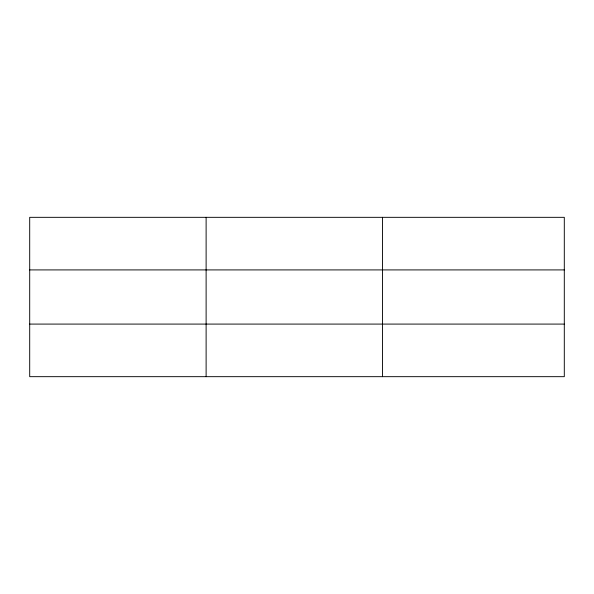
<?xml version="1.0" encoding="UTF-8"?>
<svg xmlns="http://www.w3.org/2000/svg" width="594" height="594" viewBox="0 0 594 594"><rect width="100%" height="100%" fill="white"/><g stroke="black" fill="none" stroke-linecap="round" stroke-linejoin="round"><path stroke-width="0.89" d="M206.118 217.33L206.118 376.67M382.536 217.33L382.536 376.67M564.3 324.086L564.3 376.67L29.7 376.67L29.7 217.33L564.3 217.33L564.3 324.086L29.7 324.086M29.7 269.914L564.3 269.914"/></g></svg>
